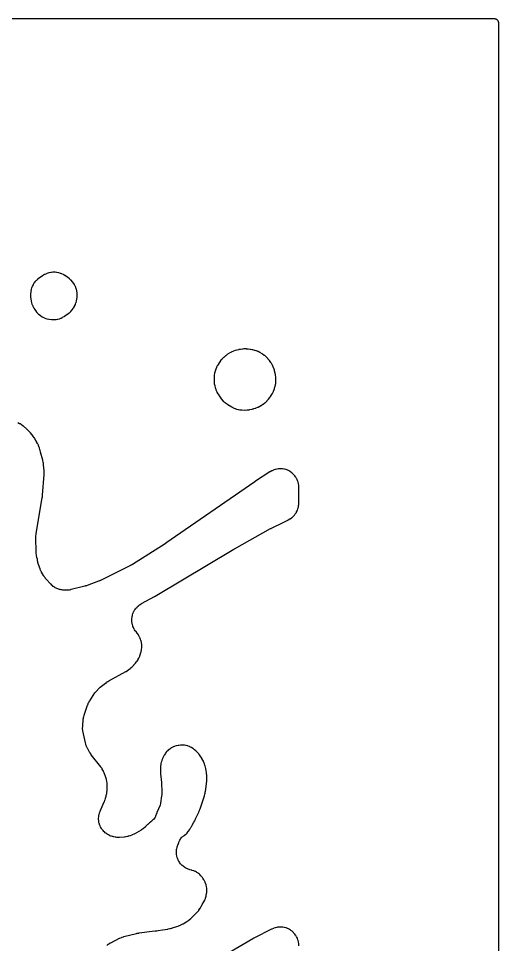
# Model space of a CAD drawing. Header units: millimetres. Extents: x 0 to 300, y 0 to 300.
# Drawn here: x 213.6 to 300.1, y 133 to 300.1 of the extents above; entities that cross this region are included whole.
import ezdxf

# ---------------------------------------------------------------- set-up
doc = ezdxf.new("R2010")
doc.units = ezdxf.units.MM
doc.layers.add('CUT', color=7, linetype='CONTINUOUS')

msp = doc.modelspace()

# ---------------------------------------------------------------- linework, layer by layer
at = {"layer": 'CUT'}
for points in [[(0.6946, 300.125), (299.3039, 300.125), (299.4018, 300.1202), (299.4794, 300.1087), (299.5555, 300.0896), (299.6293, 300.0632), (299.7002, 300.0297), (299.7674, 299.9894), (299.8304, 299.9427), (299.8885, 299.89), (299.9412, 299.8319), (299.9879, 299.7689), (300.0282, 299.7017), (300.0617, 299.6308), (300.0882, 299.5569), (300.1072, 299.4809), (300.1187, 299.4033), (300.1235, 299.3054), (300.1235, 0.6946)], [(229.4841, 132.86), (229.7615, 133.0669), (229.8105, 133.1034), (229.8594, 133.1398), (229.9011, 133.1709), (229.9489, 133.2016), (230.1142, 133.2983), (230.1626, 133.3251), (230.1933, 133.3411), (230.2035, 133.3464), (231.8075, 134.1631), (231.8657, 134.1907), (232.121, 134.303), (232.2416, 134.3481), (232.5079, 134.4309), (232.5699, 134.4483), (234.8422, 135.0163), (234.8616, 135.0209), (234.9533, 135.0422), (234.9835, 135.0487), (235.0313, 135.0584), (235.0421, 135.0606), (235.1063, 135.0729), (235.1259, 135.0766), (235.2187, 135.0928), (235.2492, 135.0977), (235.2974, 135.1048), (235.3083, 135.1064), (237.6501, 135.4281), (238.2409, 135.4744), (238.2613, 135.4763), (238.4918, 135.5006), (238.5324, 135.506), (238.7612, 135.5427), (238.7814, 135.5462), (239.5145, 135.6842), (240.5187, 135.8222), (240.5537, 135.8279), (240.8816, 135.8886), (240.9505, 135.9047), (241.2713, 135.9956), (241.3051, 136.006), (242.355, 136.3572), (242.3953, 136.3719), (242.7703, 136.5213), (242.8479, 136.5574), (243.2037, 136.748), (243.2408, 136.7693), (243.9129, 137.1797), (243.9471, 137.2018), (244.2635, 137.4192), (244.3281, 137.4688), (244.6194, 137.7187), (244.6496, 137.7461), (245.6009, 138.655), (245.6265, 138.6806), (245.8618, 138.9279), (245.9091, 138.9826), (246.0596, 139.1745), (246.1015, 139.2335), (246.2857, 139.5208), (246.3045, 139.5517), (246.5239, 139.9329), (246.6107, 140.0699), (246.6507, 140.1413), (246.6903, 140.2219), (246.9767, 140.7194), (246.9938, 140.7507), (247.1475, 141.0492), (247.1771, 141.1139), (247.2664, 141.3365), (247.2898, 141.4038), (247.3852, 141.7256), (247.3945, 141.76), (247.412, 141.8309), (247.419, 141.8623), (247.4788, 142.1591), (247.4889, 142.2226), (247.5136, 142.4376), (247.5182, 142.5017), (247.5269, 142.7933), (247.5261, 142.8579), (247.5098, 143.1531), (247.5034, 143.2178), (247.4727, 143.4347), (247.4609, 143.4986), (247.4036, 143.7472), (247.3823, 143.8221), (247.2558, 144.1927), (247.2214, 144.2768), (247.0558, 144.6209), (247.0118, 144.6999), (246.8094, 145.0175), (246.7567, 145.0903), (246.5169, 145.3833), (246.462, 145.4435), (246.2557, 145.6466), (246.2012, 145.6953), (246.0099, 145.8505), (245.9509, 145.8938), (245.7456, 146.0299), (245.6827, 146.0673), (245.4652, 146.183), (245.3991, 146.2142), (245.1715, 146.3085), (245.1027, 146.3332), (244.867, 146.4051), (244.7961, 146.4231), (244.7339, 146.4357), (244.6804, 146.4479), (244.4499, 146.5064), (244.3449, 146.5384), (244.147, 146.6095), (244.0456, 146.6515), (243.8555, 146.7412), (243.7586, 146.7928), (243.578, 146.9004), (243.4865, 146.961), (243.317, 147.0855), (243.2318, 147.1547), (243.0751, 147.2949), (242.997, 147.3719), (242.8545, 147.5265), (242.7841, 147.6107), (242.6571, 147.7783), (242.5951, 147.8689), (242.4849, 148.048), (242.4319, 148.1441), (242.3394, 148.3329), (242.2959, 148.4337), (242.222, 148.6305), (242.1884, 148.735), (242.1337, 148.938), (242.1103, 149.0452), (242.0754, 149.2526), (242.0625, 149.3616), (242.0477, 149.5713), (242.0453, 149.681), (242.0507, 149.8912), (242.0589, 150.0007), (242.0845, 150.2094), (242.1031, 150.3175), (242.1487, 150.5228), (242.1777, 150.6287), (242.2428, 150.8286), (242.2818, 150.9312), (242.3196, 151.018), (242.3343, 151.0541), (242.4866, 151.4588), (242.5084, 151.5124), (242.6083, 151.742), (242.6598, 151.8454), (242.7683, 152.0385), (242.83, 152.1362), (242.9575, 152.3173), (243.0288, 152.4083), (243.0685, 152.454), (243.202, 152.5271), (243.2653, 152.5658), (243.4717, 152.7065), (243.5309, 152.7513), (243.7227, 152.9115), (243.7772, 152.9618), (243.9525, 153.1399), (244.0019, 153.1952), (244.1589, 153.3896), (244.2027, 153.4495), (244.3949, 153.7417), (244.4145, 153.7732), (244.4785, 153.8816), (244.4873, 153.8937), (244.505, 153.919), (244.6669, 154.1615), (244.6991, 154.2143), (244.8407, 154.4691), (244.8552, 154.4964), (244.9362, 154.6573), (245.1955, 155.0967), (245.2078, 155.1184), (245.3432, 155.366), (245.3657, 155.4106), (245.4845, 155.6666), (245.4947, 155.6894), (245.5477, 155.8143), (245.6484, 156.0364), (245.6635, 156.0721), (245.7152, 156.2036), (246.0806, 156.929), (246.0931, 156.9549), (246.2057, 157.2012), (246.2276, 157.2543), (246.3212, 157.5083), (246.3307, 157.5354), (247.0837, 159.8422), (247.094, 159.8764), (247.1833, 160.2011), (247.199, 160.2708), (247.2575, 160.6024), (247.2628, 160.6377), (247.499, 162.4799), (247.5031, 162.5212), (247.5316, 162.911), (247.5331, 162.9939), (247.519, 163.3845), (247.5163, 163.4259), (247.4583, 164.0627), (247.4548, 164.0943), (247.4151, 164.3918), (247.404, 164.4545), (247.3396, 164.7476), (247.3321, 164.7785), (247.1992, 165.2814), (247.1887, 165.3174), (247.0817, 165.6543), (247.0554, 165.7246), (246.9157, 166.0493), (246.9001, 166.0833), (246.712, 166.467), (246.6925, 166.5042), (246.4989, 166.8494), (246.4539, 166.9203), (246.2234, 167.2421), (246.198, 167.2755), (246.0999, 167.3976), (246.072, 167.4304), (245.8002, 167.732), (245.7389, 167.7926), (245.563, 167.9481), (245.3278, 168.1697), (245.2686, 168.22), (245.0608, 168.379), (244.9968, 168.423), (244.7738, 168.56), (244.7056, 168.5972), (244.4698, 168.7107), (244.3982, 168.7408), (244.1521, 168.8296), (244.0777, 168.8522), (243.8238, 168.9155), (243.7476, 168.9304), (243.4885, 168.9674), (243.4111, 168.9744), (243.4005, 168.9748), (243.3302, 168.9822), (243.2779, 168.9852), (243.1954, 168.9936), (243.1192, 168.9975), (242.8622, 168.9977), (242.786, 168.994), (242.4617, 168.9616), (242.3873, 168.9504), (242.078, 168.8882), (242.006, 168.87), (241.7666, 168.7969), (241.6967, 168.7718), (241.4656, 168.6757), (241.3985, 168.6438), (241.1779, 168.5256), (241.1142, 168.4873), (240.9062, 168.3482), (240.8466, 168.3039), (240.5829, 168.0873), (240.5267, 168.0363), (240.2753, 167.7839), (240.2235, 167.7263), (240.0593, 167.5238), (240.0137, 167.4613), (239.8709, 167.2432), (239.8318, 167.1764), (239.6641, 166.8523), (239.6471, 166.8175), (239.5362, 166.5736), (239.5238, 166.5447), (239.4125, 166.2705), (239.3914, 166.2114), (239.3283, 166.0094), (239.312, 165.9488), (239.2474, 165.66), (239.2411, 165.6292), (239.223, 165.5291), (239.2184, 165.5003), (239.1798, 165.2275), (239.1739, 165.1694), (239.1563, 164.8946), (239.155, 164.8654), (239.1473, 164.5583), (239.1471, 164.5309), (239.1505, 164.2213), (239.153, 164.1666), (239.1787, 163.8581), (239.1814, 163.8308), (239.3687, 162.2641), (239.4076, 160.4266), (239.4078, 160.4115), (239.4081, 160.3735), (239.4056, 160.2888), (239.3838, 159.9602), (239.3759, 159.8826), (239.3747, 159.8736), (239.3735, 159.8648), (239.179, 158.5112), (239.1688, 158.4517), (239.1249, 158.2301), (239.0989, 158.1596), (238.5028, 156.8196), (238.4885, 156.7854), (238.3621, 156.4592), (238.3387, 156.3888), (238.2848, 156.1955), (238.2434, 156.1178), (238.1882, 156.0251), (238.0743, 155.8528), (238.0106, 155.7658), (237.8809, 155.6051), (237.8093, 155.5245), (237.665, 155.3767), (237.5861, 155.3032), (237.4078, 155.1523), (237.3658, 155.1184), (237.1851, 154.9794), (237.1275, 154.9305), (236.868, 154.6864), (236.8412, 154.6598), (236.4975, 154.3028), (236.4838, 154.2893), (236.0264, 153.8938), (235.9399, 153.8334), (235.7364, 153.7055), (235.6887, 153.6771), (234.3981, 152.9511), (234.3415, 152.9213), (234.0927, 152.7992), (233.9748, 152.7493), (233.7139, 152.6559), (233.6531, 152.636), (233.3546, 152.5476), (233.3348, 152.542), (233.2617, 152.5218), (233.1957, 152.5056), (233.0003, 152.4639), (232.9055, 152.4479), (232.7054, 152.4226), (232.6474, 152.4167), (232.6111, 152.414), (232.599, 152.4132), (231.7591, 152.3593), (231.6998, 152.3571), (231.4428, 152.354), (231.3242, 152.3588), (231.0978, 152.3797), (230.9804, 152.3968), (230.7283, 152.447), (230.6704, 152.4601), (230.569, 152.4858), (230.5216, 152.4989), (230.3173, 152.5602), (230.2243, 152.5926), (230.0489, 152.6622), (229.9591, 152.7025), (229.7684, 152.7981), (229.7664, 152.7991), (229.5496, 152.9388), (229.5023, 152.971), (229.301, 153.1154), (229.2116, 153.1866), (229.0473, 153.3315), (228.9655, 153.4114), (228.8165, 153.572), (228.7431, 153.6597), (228.611, 153.8344), (228.5467, 153.929), (228.4328, 154.1161), (228.3783, 154.2166), (228.2837, 154.4142), (228.2396, 154.5197), (228.1865, 154.6669), (228.1533, 154.7649), (228.1526, 154.7671), (228.1521, 154.769), (228.1518, 154.7699), (228.1502, 154.7751), (228.1228, 154.8715), (228.1193, 154.8852), (228.0729, 155.0853), (228.053, 155.1954), (228.0252, 155.4081), (228.0162, 155.5196), (228.0094, 155.734), (228.0113, 155.8459), (228.0256, 156.0599), (228.0385, 156.171), (228.0737, 156.3826), (228.0975, 156.4919), (228.1533, 156.699), (228.1876, 156.8055), (228.2734, 157.0323), (228.2944, 157.0842), (229.0388, 158.7948), (229.0481, 158.8172), (229.1497, 159.0726), (229.1662, 159.1183), (229.2512, 159.3797), (229.2583, 159.4029), (229.3781, 159.8157), (229.3866, 159.8473), (229.4597, 160.1467), (229.4724, 160.2108), (229.5061, 160.4285), (229.5133, 160.4935), (229.5341, 160.801), (229.5356, 160.8337), (229.5576, 161.7387), (229.5576, 161.7751), (229.5496, 162.1181), (229.5444, 162.1906), (229.5152, 162.434), (229.5031, 162.5058), (229.4508, 162.7453), (229.4319, 162.8155), (229.3269, 163.1422), (229.315, 163.1765), (228.9963, 164.0263), (228.9819, 164.062), (228.8372, 164.3954), (228.803, 164.4644), (228.6761, 164.6909), (228.635, 164.7561), (228.4262, 165.0534), (228.4032, 165.0844), (226.6978, 167.2677), (226.6852, 167.2842), (226.6454, 167.3372), (226.5944, 167.4108), (226.4154, 167.6924), (226.3792, 167.7535), (225.9848, 168.4687), (225.9588, 168.5187), (225.8515, 168.7382), (225.8071, 168.8419), (225.7319, 169.0444), (225.6979, 169.152), (225.6359, 169.3883), (225.623, 169.4432), (225.1746, 171.578), (225.1708, 171.5966), (225.1576, 171.6651), (225.1475, 171.7267), (225.1343, 171.8231), (225.2229, 173.4514), (225.2269, 173.5029), (225.2492, 173.7257), (225.2641, 173.828), (225.3016, 174.0224), (225.3257, 174.1229), (225.3879, 174.338), (225.4033, 174.3873), (226.0248, 176.2228), (226.0411, 176.2679), (226.1158, 176.4613), (226.154, 176.5491), (226.2342, 176.7141), (226.2796, 176.7983), (226.3856, 176.9766), (226.4109, 177.0172), (227.3303, 178.4251), (227.3489, 178.4522), (227.4419, 178.575), (228.319, 179.4523), (229.0091, 180.0324), (229.4119, 180.3212), (229.4395, 180.3404), (229.5745, 180.4313), (229.6027, 180.4497), (229.6571, 180.484), (229.6858, 180.5016), (229.826, 180.5844), (229.8552, 180.6011), (232.9392, 182.302), (232.9637, 182.3161), (233.1921, 182.4533), (233.2394, 182.4842), (233.4569, 182.6381), (233.4797, 182.6548), (233.7026, 182.8252), (233.7385, 182.8544), (233.7907, 182.8997), (233.8586, 182.9506), (233.9127, 182.9952), (234.0879, 183.1538), (234.1377, 183.2032), (234.3613, 183.4468), (234.3844, 183.4732), (234.6218, 183.7569), (234.6492, 183.7917), (234.7733, 183.9589), (234.8726, 184.083), (234.8968, 184.1151), (235.1173, 184.4228), (235.1606, 184.4905), (235.2941, 184.7257), (235.3299, 184.7975), (235.4378, 185.0455), (235.4659, 185.1207), (235.5795, 185.4819), (235.5905, 185.5205), (235.6726, 185.8397), (235.6812, 185.8768), (235.7531, 186.229), (235.7646, 186.3043), (235.7906, 186.5598), (235.7945, 186.6359), (235.7946, 186.7424), (235.7962, 186.8061), (235.7947, 186.8605), (235.7947, 186.9229), (235.7911, 186.9905), (235.7887, 187.0763), (235.7823, 187.1563), (235.7412, 187.4626), (235.7268, 187.5398), (235.6589, 187.821), (235.6372, 187.8947), (235.5515, 188.1386), (235.5225, 188.2097), (235.5089, 188.2385), (235.4889, 188.2942), (235.4534, 188.377), (235.2633, 188.7565), (235.2419, 188.7962), (235.207, 188.8567), (235.1895, 188.8855), (235.0182, 189.154), (234.9793, 189.2092), (234.7577, 189.4967), (234.7393, 189.5195), (234.7024, 189.5638), (234.6334, 189.6555), (234.5102, 189.8376), (234.4507, 189.9357), (234.3465, 190.1293), (234.2972, 190.233), (234.213, 190.436), (234.1744, 190.5441), (234.111, 190.7546), (234.0834, 190.866), (234.0415, 191.0819), (234.0253, 191.1955), (234.0053, 191.4144), (234.0006, 191.5291), (234.0027, 191.7489), (234.0096, 191.8635), (234.0338, 192.082), (234.0522, 192.1953), (234.0982, 192.4103), (234.1279, 192.5211), (234.1953, 192.7304), (234.236, 192.8377), (234.3241, 193.0391), (234.3753, 193.1418), (234.4833, 193.3334), (234.5446, 193.4304), (234.6712, 193.6101), (234.742, 193.7004), (234.8861, 193.8665), (234.9655, 193.9493), (235.1256, 194.1), (235.213, 194.1744), (235.3874, 194.3083), (235.4818, 194.3735), (235.6933, 194.5043), (235.7428, 194.5332), (238.0757, 195.8187), (238.0811, 195.8217), (238.136, 195.8525), (238.1461, 195.8583), (238.2224, 195.9027), (238.2296, 195.9069), (252.4274, 204.3813), (252.4325, 204.3843), (252.4571, 204.3989), (252.4622, 204.4018), (252.4758, 204.4098), (252.4848, 204.4149), (252.528, 204.4396), (252.5369, 204.4447), (259.0264, 208.0719), (259.0375, 208.0781), (259.0914, 208.1074), (259.1026, 208.1134), (259.1248, 208.1252), (259.1378, 208.132), (259.201, 208.1644), (259.2141, 208.171), (261.2864, 209.2021), (262.1473, 209.6187), (262.1817, 209.6365), (262.5014, 209.8119), (262.5673, 209.8525), (262.7817, 210.0003), (262.8431, 210.0474), (263.0415, 210.2163), (263.0977, 210.2694), (263.2779, 210.4575), (263.3285, 210.5161), (263.4886, 210.7216), (263.5329, 210.7849), (263.6713, 211.0057), (263.709, 211.0732), (263.8243, 211.3068), (263.8549, 211.3779), (263.9458, 211.622), (263.969, 211.6958), (264.0346, 211.9479), (264.0503, 212.0237), (264.0899, 212.2811), (264.0978, 212.3581), (264.1163, 212.7222), (264.1173, 212.7609), (264.1173, 213.6161), (264.1173, 215.4596), (264.1164, 215.4966), (264.0994, 215.8452), (264.0922, 215.9189), (264.0559, 216.1656), (264.0415, 216.2383), (263.9814, 216.4803), (263.9601, 216.5512), (263.8766, 216.7862), (263.8485, 216.8546), (263.7426, 217.0804), (263.708, 217.1458), (263.5806, 217.3602), (263.5398, 217.422), (263.3922, 217.623), (263.3455, 217.6804), (263.179, 217.8661), (263.127, 217.9188), (262.9433, 218.0874), (262.8864, 218.1347), (262.6871, 218.2847), (262.6258, 218.3262), (262.4129, 218.4561), (262.3479, 218.4915), (262.1234, 218.6), (262.0553, 218.6289), (261.8212, 218.7151), (261.7506, 218.7372), (261.5093, 218.8002), (261.4369, 218.8154), (261.1906, 218.8546), (261.117, 218.8627), (260.8681, 218.8777), (260.794, 218.8786), (260.5448, 218.8693), (260.4711, 218.863), (260.224, 218.8296), (260.1512, 218.8161), (259.9085, 218.7587), (259.8373, 218.7382), (259.6014, 218.6576), (259.5326, 218.6302), (259.3056, 218.527), (259.2398, 218.4931), (258.9376, 218.3184), (258.906, 218.2991), (256.3305, 216.6374), (256.3255, 216.6341), (256.2752, 216.6011), (256.266, 216.595), (256.1961, 216.5476), (256.1895, 216.5431), (240.1541, 205.4313), (240.1466, 205.4262), (240.1104, 205.4015), (240.1028, 205.3964), (240.0825, 205.3828), (240.0694, 205.3741), (240.0055, 205.3326), (239.9923, 205.3241), (234.1211, 201.6235), (234.1059, 201.614), (234.0337, 201.5702), (234.0099, 201.5561), (233.9723, 201.5344), (233.9639, 201.5296), (233.913, 201.5009), (233.8974, 201.4922), (233.8235, 201.452), (233.7991, 201.4391), (233.7603, 201.4192), (233.7516, 201.4148), (228.4854, 198.7699), (228.456, 198.7557), (228.3134, 198.6891), (228.2837, 198.6757), (228.2266, 198.651), (228.1966, 198.6385), (228.0504, 198.5802), (228.02, 198.5685), (225.9514, 197.8107), (225.9326, 197.8041), (225.8438, 197.7732), (225.8145, 197.7635), (225.768, 197.7488), (225.7576, 197.7456), (225.6952, 197.7265), (225.6761, 197.7208), (225.5857, 197.6949), (225.5559, 197.6867), (225.5087, 197.6746), (225.4981, 197.6719), (223.0488, 197.0649), (223.0287, 197.0602), (222.9548, 197.0433), (222.8881, 197.0301), (222.691, 196.9972), (222.5955, 196.9854), (222.3944, 196.9691), (222.3363, 196.9659), (222.2999, 196.9648), (222.2877, 196.9645), (221.9651, 196.9584), (221.9113, 196.9586), (221.6784, 196.9652), (221.5712, 196.9733), (221.3667, 196.9985), (221.2607, 197.0166), (221.0595, 197.061), (220.9557, 197.089), (220.7595, 197.1522), (220.6588, 197.1899), (220.4695, 197.2712), (220.3728, 197.3183), (220.192, 197.4171), (220.1001, 197.473), (219.9294, 197.5884), (219.8433, 197.6528), (219.6842, 197.7837), (219.6045, 197.8559), (219.4394, 198.0203), (219.4022, 198.0592), (218.5194, 199.0252), (218.5069, 199.0392), (218.461, 199.0911), (218.4211, 199.1387), (218.3078, 199.2819), (218.256, 199.3528), (218.1531, 199.5057), (218.1245, 199.5505), (218.1072, 199.579), (218.1014, 199.5885), (217.7375, 200.2013), (217.7287, 200.2164), (217.7067, 200.2548), (217.6614, 200.3423), (217.5005, 200.6894), (217.4656, 200.7731), (217.462, 200.7829), (217.4584, 200.7927), (217.1774, 201.5738), (217.1646, 201.6114), (217.1058, 201.7944), (217.0944, 201.8324), (217.0737, 201.9054), (217.0636, 201.9438), (217.0211, 202.1166), (217.0209, 202.1329), (217.016, 202.2086), (216.987, 202.4625), (216.9746, 202.5373), (216.8986, 202.8868), (216.8897, 202.9237), (216.8242, 203.1662), (216.8084, 203.2321), (216.7863, 203.339), (216.7616, 203.5749), (216.7558, 203.6652), (216.7555, 203.6756), (216.7553, 203.686), (216.7098, 206.5668), (216.7096, 206.5836), (216.7096, 206.6259), (216.7134, 206.7201), (216.7432, 207.0851), (216.7536, 207.1713), (216.7552, 207.1812), (216.7568, 207.1911), (217.8387, 213.627), (217.8414, 213.6441), (217.8694, 213.8377), (217.8736, 213.8721), (217.8928, 214.0668), (217.8943, 214.084), (218.1791, 217.8494), (218.1807, 217.8782), (218.1909, 218.15), (218.1909, 218.2077), (218.1805, 218.4795), (218.1788, 218.5083), (218.0982, 219.5632), (218.0943, 219.6011), (218.049, 219.9575), (218.0356, 220.0325), (217.9548, 220.3825), (217.9453, 220.4194), (217.5357, 221.8608), (217.4437, 222.2585), (217.4339, 222.2964), (217.3322, 222.6518), (217.3068, 222.726), (217.169, 223.0689), (217.1534, 223.1049), (217.0245, 223.3835), (217.0075, 223.4178), (216.8396, 223.7371), (216.8007, 223.803), (216.7305, 223.9089), (216.5892, 224.1627), (216.5742, 224.1884), (216.4279, 224.4285), (216.3949, 224.4782), (216.2302, 224.706), (216.2123, 224.7298), (215.7165, 225.3621), (215.6914, 225.3924), (215.4474, 225.6724), (215.3926, 225.729), (215.121, 225.9821), (215.0915, 226.0082), (214.4517, 226.5453), (214.4213, 226.5695), (214.1296, 226.7901), (214.0654, 226.8336), (213.842, 226.9691), (213.7738, 227.0059), (213.4434, 227.1627)], [(264.1164, 132.7944), (264.0995, 133.1417), (264.0924, 133.2151), (264.0563, 133.4609), (264.0421, 133.5333), (263.9824, 133.7745), (263.9612, 133.8451), (263.8784, 134.0793), (263.8505, 134.1476), (263.7454, 134.3727), (263.711, 134.4379), (263.5845, 134.6518), (263.5439, 134.7134), (263.3974, 134.914), (263.351, 134.9714), (263.1857, 135.1568), (263.134, 135.2094), (262.9515, 135.378), (262.8949, 135.4253), (262.6969, 135.5754), (262.636, 135.617), (262.4244, 135.7472), (262.3598, 135.7827), (262.1366, 135.8918), (262.0688, 135.9209), (261.8361, 136.0078), (261.7658, 136.0302), (261.5257, 136.0941), (261.4536, 136.1096), (261.2085, 136.15), (261.1352, 136.1584), (260.8873, 136.1748), (260.8135, 136.1761), (260.5652, 136.1684), (260.4917, 136.1625), (260.2453, 136.1308), (260.1727, 136.1178), (259.9305, 136.0623), (259.8595, 136.0424), (259.6238, 135.9637), (259.5551, 135.937), (259.2375, 135.7954), (259.2042, 135.7796), (256.1243, 134.2233), (256.1142, 134.2181), (255.9911, 134.1535), (255.9701, 134.1421), (255.8593, 134.0795), (255.8491, 134.0736), (246.6764, 128.7002)]]:
    msp.add_lwpolyline(points, dxfattribs=at)
for points in [[(216.9315, 247.0321), (217.1146, 246.8484), (217.1717, 246.7967), (217.4464, 246.5721), (217.5132, 246.5234), (217.8559, 246.3006), (217.9325, 246.2568), (218.2486, 246.1001), (218.3288, 246.0659), (218.6492, 245.9505), (218.7316, 245.926), (219.0133, 245.8594), (219.0979, 245.8443), (219.5003, 245.7961), (219.5431, 245.7922), (219.5952, 245.7889), (219.6307, 245.7875), (219.9656, 245.7822), (220.0366, 245.7844), (220.2751, 245.8029), (220.3456, 245.8118), (220.5814, 245.8525), (220.6507, 245.8678), (220.8817, 245.9304), (220.9493, 245.9522), (221.1734, 246.036), (221.2387, 246.064), (221.454, 246.1684), (221.5164, 246.2023), (221.8027, 246.3759), (221.8326, 246.395), (222.3679, 246.7548), (222.3993, 246.777), (222.6894, 246.9941), (222.7485, 247.0431), (222.9391, 247.2183), (222.9929, 247.2731), (223.1648, 247.4667), (223.2128, 247.5266), (223.4248, 247.8204), (223.4465, 247.8521), (223.5212, 247.9676), (223.5389, 247.9963), (223.6999, 248.2711), (223.7314, 248.3308), (223.8286, 248.5365), (223.8547, 248.5988), (223.9332, 248.8124), (223.9536, 248.8767), (224.0128, 249.0964), (224.0275, 249.1623), (224.0828, 249.4759), (224.0879, 249.5092), (224.1221, 249.7704), (224.1263, 249.811), (224.1556, 250.1948), (224.1575, 250.2764), (224.1489, 250.5512), (224.142, 250.6326), (224.1051, 250.8966), (224.0888, 250.9798), (224.0102, 251.287), (223.9831, 251.372), (223.8387, 251.7469), (223.8078, 251.8164), (223.683, 252.0634), (223.6522, 252.1186), (223.5405, 252.3003), (223.5052, 252.3528), (223.3416, 252.5751), (223.2978, 252.6292), (223.0728, 252.8827), (223.0197, 252.9369), (222.8318, 253.1101), (222.7736, 253.1587), (222.4878, 253.3737), (222.4569, 253.3958), (222.0239, 253.689), (221.9958, 253.7071), (221.7272, 253.8722), (221.6688, 253.9047), (221.4672, 254.0054), (221.4061, 254.0326), (221.1965, 254.1152), (221.1333, 254.1369), (220.8657, 254.2159), (220.7964, 254.2329), (220.4769, 254.2955), (220.4018, 254.3063), (220.1475, 254.3301), (220.0718, 254.3334), (219.8163, 254.3318), (219.7406, 254.3275), (219.4867, 254.3005), (219.4117, 254.2887), (219.1022, 254.224), (219.0243, 254.2034), (218.677, 254.0914), (218.5975, 254.0607), (218.3361, 253.9426), (218.2605, 253.9033), (217.9153, 253.698), (217.8793, 253.6752), (217.3117, 253.2932), (217.2829, 253.2728), (217.0159, 253.0745), (216.9613, 253.0299), (216.7845, 252.8711), (216.7342, 252.8216), (216.5729, 252.6471), (216.5275, 252.5931), (216.383, 252.4044), (216.3428, 252.3465), (216.2164, 252.1452), (216.1817, 252.0838), (216.0746, 251.8717), (216.0457, 251.8073), (215.9587, 251.5862), (215.936, 251.5194), (215.8698, 251.2911), (215.8534, 251.2225), (215.7908, 250.8959), (215.785, 250.8611), (215.7724, 250.7735), (215.7684, 250.7409), (215.7376, 250.4328), (215.7339, 250.3673), (215.731, 250.146), (215.733, 250.0804), (215.7492, 249.8597), (215.7568, 249.7945), (215.7829, 249.633), (215.7934, 249.5186), (215.7973, 249.4846), (215.8413, 249.1648), (215.8536, 249.0975), (215.9055, 248.8728), (215.9239, 248.8069), (215.9957, 248.5877), (216.02, 248.5237), (216.1301, 248.2682), (216.1598, 248.2071), (216.29, 247.9666), (216.3248, 247.9087), (216.328, 247.9039), (216.3417, 247.8773), (216.3617, 247.841), (216.451, 247.6889), (216.4713, 247.6561), (216.6707, 247.3527), (216.7162, 247.2905), (216.8799, 247.0893)], [(252.0739, 230.0078), (252.3399, 229.8626), (252.3976, 229.8343), (252.5959, 229.747), (252.6557, 229.7236), (252.8753, 229.6483), (252.9375, 229.6299), (253.1696, 229.5719), (253.2338, 229.5588), (253.4518, 229.5239), (253.5169, 229.5164), (253.825, 229.494), (253.8577, 229.4924), (254.3865, 229.4769), (254.4288, 229.4768), (254.827, 229.4873), (254.9112, 229.4942), (255.1929, 229.5333), (255.2758, 229.5495), (255.6618, 229.6476), (255.7025, 229.6591), (255.835, 229.7007), (255.9336, 229.719), (256.0031, 229.7353), (256.3267, 229.8275), (256.3608, 229.838), (256.3748, 229.8427), (256.4062, 229.8541), (256.7005, 229.9677), (256.7618, 229.9945), (256.9641, 230.0938), (257.0228, 230.1259), (257.2926, 230.2893), (257.3208, 230.3072), (257.6331, 230.5156), (257.6701, 230.5419), (258.011, 230.8001), (258.08, 230.8591), (258.3876, 231.1561), (258.4193, 231.1885), (258.6334, 231.4214), (258.6611, 231.4533), (258.9139, 231.761), (258.9638, 231.8291), (259.1809, 232.1629), (259.203, 232.199), (259.321, 232.4047), (259.3419, 232.4436), (259.5278, 232.8161), (259.5625, 232.8973), (259.7039, 233.2888), (259.7177, 233.3308), (259.8222, 233.6828), (259.8305, 233.7131), (259.9029, 234.0002), (259.9157, 234.0616), (259.9504, 234.2703), (259.9581, 234.3326), (259.9823, 234.6277), (259.9842, 234.659), (259.9921, 234.8533), (259.9926, 234.8962), (259.9862, 235.3007), (259.9799, 235.3863), (259.9279, 235.7875), (259.9212, 235.8299), (259.8699, 236.1031), (259.8604, 236.1468), (259.7587, 236.555), (259.7321, 236.6403), (259.5832, 237.0337), (259.5662, 237.075), (259.4898, 237.2458), (259.4867, 237.254), (259.4704, 237.2938), (259.3064, 237.6643), (259.2673, 237.7408), (259.121, 237.9905), (259.0735, 238.0621), (258.8306, 238.3863), (258.8038, 238.42), (258.5464, 238.7259), (258.5181, 238.7576), (258.2433, 239.0494), (258.1816, 239.1079), (257.9633, 239.293), (257.8955, 239.3443), (257.5628, 239.5677), (257.5269, 239.5904), (257.1075, 239.8392), (257.0771, 239.8563), (256.7868, 240.011), (256.7238, 240.0409), (256.5071, 240.1319), (256.4417, 240.156), (256.2176, 240.2268), (256.1501, 240.2447), (255.8288, 240.3146), (255.7945, 240.3212), (255.7679, 240.3257), (255.7213, 240.3403), (255.6519, 240.3585), (255.4155, 240.4086), (255.3447, 240.4201), (255.0089, 240.4588), (254.9731, 240.4621), (254.8097, 240.4731), (254.6906, 240.4868), (254.6096, 240.4918), (254.3363, 240.494), (254.318, 240.4931), (254.2902, 240.4938), (254.224, 240.4925), (254.0015, 240.4784), (253.9357, 240.4713), (253.6271, 240.4246), (253.5945, 240.4189), (253.4019, 240.3811), (253.3214, 240.3687), (253.2885, 240.3629), (252.9793, 240.3015), (252.9143, 240.2855), (252.6981, 240.2224), (252.6348, 240.2008), (252.3412, 240.0862), (252.3103, 240.0733), (251.9095, 239.8962), (251.8753, 239.88), (251.5561, 239.7194), (251.4902, 239.682), (251.2747, 239.5452), (251.2129, 239.5014), (250.9319, 239.2808), (250.9027, 239.2567), (250.5657, 238.9638), (250.5409, 238.9413), (250.3116, 238.7235), (250.2651, 238.6752), (250.1156, 238.5058), (250.0735, 238.4536), (249.886, 238.199), (249.8667, 238.1715), (249.6218, 237.8062), (249.6034, 237.7773), (249.4359, 237.5014), (249.4031, 237.4414), (249.3017, 237.2342), (249.2744, 237.1715), (249.1591, 236.8701), (249.1476, 236.8379), (249.0398, 236.513), (249.029, 236.4774), (248.935, 236.1396), (248.9186, 236.067), (248.8754, 235.8203), (248.8661, 235.7465), (248.8397, 235.3968), (248.8378, 235.3597), (248.8274, 234.9697), (248.8273, 234.9336), (248.8344, 234.5931), (248.8394, 234.521), (248.8675, 234.2793), (248.8793, 234.2081), (248.9506, 233.8751), (248.959, 233.84), (249.0524, 233.4871), (249.0637, 233.4487), (249.1794, 233.0891), (249.2079, 233.0142), (249.3172, 232.7675), (249.3534, 232.696), (249.5419, 232.3687), (249.5628, 232.3345), (249.883, 231.8404), (249.9055, 231.8076), (250.126, 231.5036), (250.1761, 231.4416), (250.4272, 231.1624), (250.4546, 231.1335), (250.4585, 231.1295), (250.4923, 231.0977), (250.8196, 230.8078), (250.8926, 230.7506), (251.2527, 230.5028), (251.2918, 230.4777), (252.046, 230.0238)]]:
    msp.add_lwpolyline(points, close=True, dxfattribs=at)

doc.saveas('drawing.dxf')
